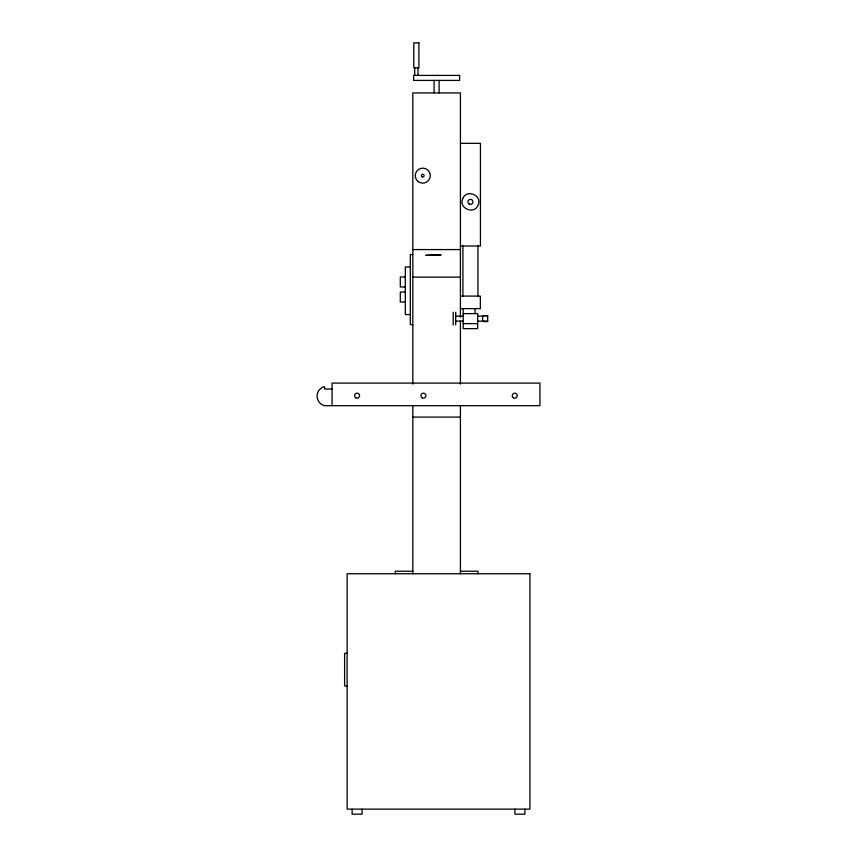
<?xml version="1.0" encoding="UTF-8"?>
<svg xmlns="http://www.w3.org/2000/svg" width="857" height="857" viewBox="0 0 857 857"><rect width="100%" height="100%" fill="white"/><g stroke="black" fill="none" stroke-linecap="round" stroke-linejoin="round"><path stroke-width="1.29" d="M460.413 143.333L480.445 143.333L480.445 246.002L460.413 246.002M412.828 249.58L460.413 249.58M412.828 254.518L410.321 254.518L410.321 324.632L412.828 324.632M410.321 266.945L405.318 266.945L405.318 314.562L410.321 314.562M405.318 276.993L400.305 276.993L400.305 286.988L405.318 286.988M412.828 277.122L460.413 277.122M405.318 292.023L400.305 292.023L400.305 302.007L405.318 302.007M460.52 296.094L480.338 296.094L480.338 308.606L460.52 308.606M463.209 313.619L477.66 313.619L477.66 328.649L463.209 328.649L463.209 308.606M482.662 315.687L487.676 315.687L487.676 321.568L482.662 321.514L482.662 315.687L487.676 315.74M455.688 316.126L463.209 316.147M477.66 316.126L482.662 316.126M455.688 321.129L463.209 321.107M477.66 321.129L487.676 321.129M463.209 323.635L477.66 323.635M332.088 389.035L324.578 389.035L324.578 386.528A9.866 9.866 0 0 0 324.578 405.682L539.942 405.682L539.942 383.1L332.088 383.1L332.088 405.682M412.828 417.102L460.413 417.102M412.828 571.244L395.302 571.244L395.302 573.74M460.413 571.244L477.938 571.244L477.938 573.74M347.117 653.355L344.61 653.355L344.61 685.911L347.117 685.911M524.913 809.137L524.913 814.15L514.896 814.15L514.896 809.137M477.938 245.616L477.938 296.094M475.067 308.606L475.067 313.619M462.919 245.616L462.919 296.094M460.413 317.315L460.413 92.931L412.828 92.931L412.828 384.097M460.413 320.839L460.413 384.097M460.413 405.457L460.413 573.74M455.688 312.269L455.688 324.985M453.182 312.269L453.182 324.985M439.127 80.408L439.127 92.931M434.113 80.408L434.113 92.931M417.991 67.896L417.991 75.405M414.724 67.896L414.724 75.405M412.828 405.457L412.828 573.74M362.093 809.137L362.136 814.15L352.12 814.15L352.163 809.137M462.716 198.728C458.313 208.487 474.499 215.053 478.142 204.984C482.545 195.225 466.358 188.658 462.716 198.728M418.902 42.85L413.813 42.85L413.813 67.896L418.902 67.896L418.902 42.85M459.631 75.405L413.61 75.405L413.61 80.408L459.631 80.408L459.631 75.405M440.927 254.883L425.908 255.322L440.927 254.883M529.926 573.74L347.117 573.74L347.117 809.137L529.926 809.137L529.926 573.74M468.918 203.859A2.507 2.507 0 0 0 472.914 202.166A2.507 2.507 0 0 0 469.454 199.552A2.507 2.507 0 0 0 468.918 203.859M355.848 397.841A2.507 2.507 0 0 0 359.608 395.666A2.507 2.507 0 0 0 355.848 393.502A2.507 2.507 0 0 0 355.848 397.841M422.169 397.841A2.507 2.507 0 0 0 425.929 395.666A2.507 2.507 0 0 0 422.169 393.502A2.507 2.507 0 0 0 422.169 397.841M513.493 397.841A2.507 2.507 0 0 0 517.253 395.666A2.507 2.507 0 0 0 513.493 393.502A2.507 2.507 0 0 0 513.493 397.841M417.466 180.945A7.509 7.509 0 0 0 430.032 177.581A7.509 7.509 0 0 0 420.83 168.379A7.509 7.509 0 0 0 417.466 180.945M422.105 176.81A1.35 1.35 0 0 0 424.129 175.631A1.35 1.35 0 0 0 422.105 174.464A1.35 1.35 0 0 0 422.105 176.81"/></g></svg>
